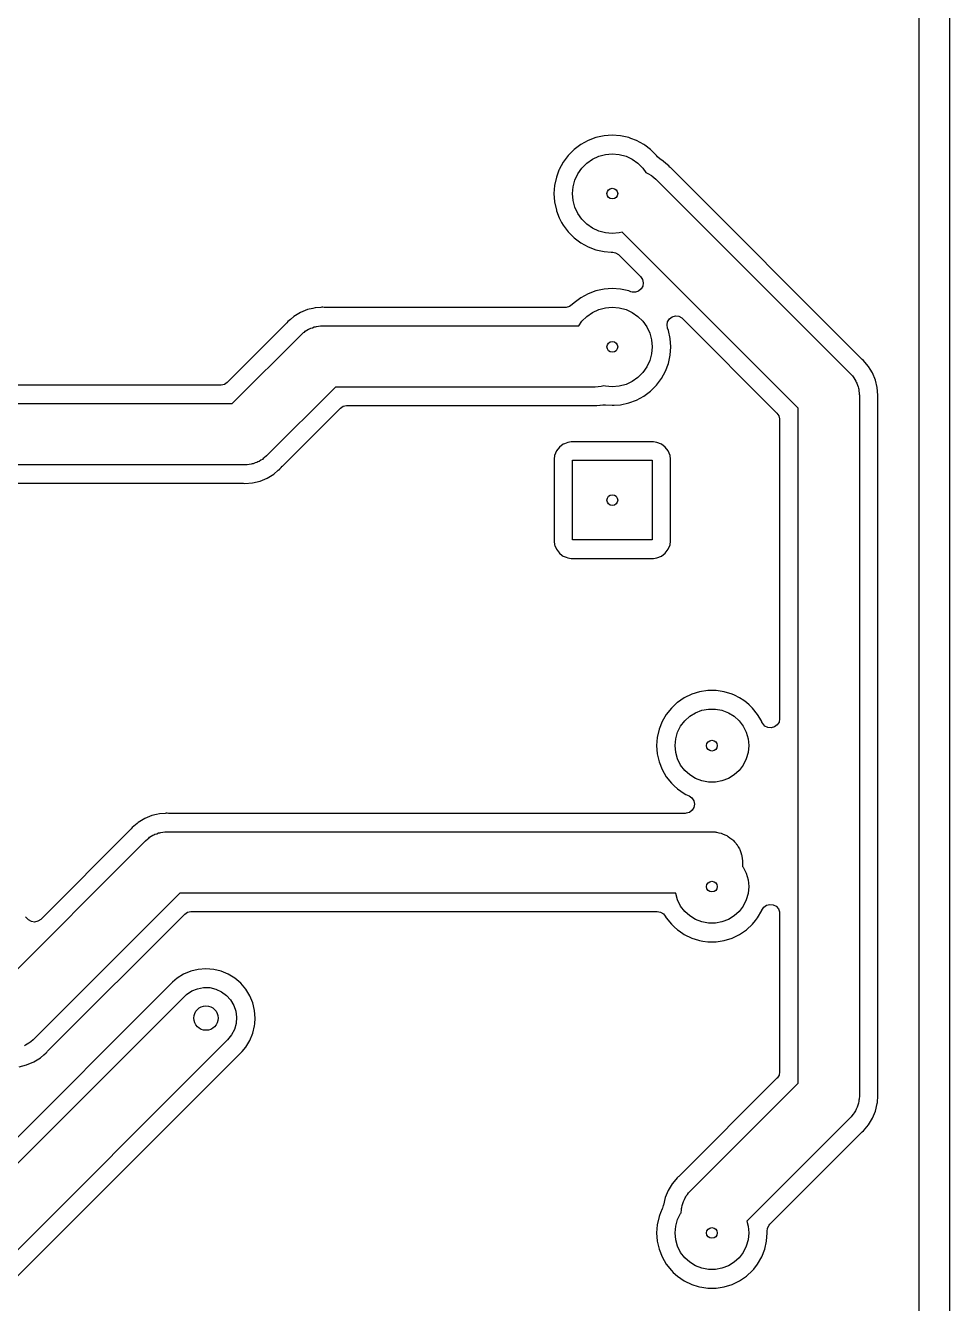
# Model space of a CAD drawing. Extents: x 0.79 to 9.84, y -6.5 to -0.79.
# Drawn here: x 8.656 to 9.843, y -4.654 to -3.012 of the extents above; entities that cross this region are included whole.
import ezdxf

# ---------------------------------------------------------------- set-up
doc = ezdxf.new("R2010")
doc.units = 0
doc.header["$MEASUREMENT"] = 0
doc.layers.add('BLACK', color=7, linetype='CONTINUOUS')

msp = doc.modelspace()

# ---------------------------------------------------------------- linework, layer by layer
at = {"layer": 'BLACK', "linetype": 'CONTINUOUS'}
for p, q in [((9.8425, -0.7874), (9.8425, -6.4961)), ((9.8031, -0.8385), (9.8031, -6.4449)), ((9.3689, -3.1652), (9.3603, -3.1717)), ((9.3783, -3.1601), (9.3689, -3.1652)), ((9.3689, -3.1652), (9.3689, -3.1652)), ((9.3883, -3.1564), (9.3783, -3.1601)), ((9.3988, -3.1541), (9.3883, -3.1564)), ((9.4094, -3.1533), (9.3988, -3.1541)), ((9.3988, -3.1541), (9.3988, -3.1541)), ((9.4201, -3.1541), (9.4094, -3.1533)), ((9.4094, -3.1533), (9.4094, -3.1533)), ((9.4306, -3.1564), (9.4201, -3.1541)), ((9.4201, -3.1541), (9.4201, -3.1541)), ((9.4332, -3.1573), (9.4306, -3.1564)), ((9.4406, -3.1601), (9.4332, -3.1573)), ((9.4451, -3.1625), (9.4406, -3.1601)), ((9.4406, -3.1601), (9.4406, -3.1601)), ((9.4406, -3.1601), (9.4406, -3.1601)), ((9.45, -3.1652), (9.4451, -3.1625)), ((9.4511, -3.1661), (9.45, -3.1652)), ((9.4586, -3.1717), (9.4511, -3.1661)), ((9.3528, -3.1792), (9.3463, -3.1878)), ((9.3603, -3.1717), (9.3528, -3.1792)), ((9.3766, -3.1891), (9.3839, -3.184)), ((9.3839, -3.184), (9.3919, -3.1803)), ((9.3919, -3.1803), (9.4006, -3.1779)), ((9.4006, -3.1779), (9.4094, -3.1772)), ((9.4094, -3.1772), (9.4183, -3.1779)), ((9.4183, -3.1779), (9.427, -3.1803)), ((9.427, -3.1803), (9.435, -3.184)), ((9.435, -3.184), (9.4423, -3.1891)), ((9.4661, -3.1792), (9.4586, -3.1717)), ((9.4674, -3.1809), (9.4661, -3.1792)), ((9.4675, -3.181), (9.4674, -3.1809)), ((9.4707, -3.1839), (9.4675, -3.181)), ((9.4745, -3.1862), (9.4707, -3.1839)), ((9.3408, -3.1982), (9.3375, -3.2072)), ((9.3412, -3.1972), (9.3408, -3.1982)), ((9.3463, -3.1878), (9.3412, -3.1972)), ((9.3412, -3.1972), (9.3412, -3.1972)), ((9.3412, -3.1972), (9.3412, -3.1972)), ((9.3463, -3.1878), (9.3463, -3.1878)), ((9.3651, -3.2028), (9.3702, -3.1954)), ((9.3702, -3.1954), (9.3766, -3.1891)), ((9.4423, -3.1891), (9.4487, -3.1954)), ((9.4487, -3.1954), (9.4526, -3.2011)), ((9.4746, -3.1863), (9.4745, -3.1862)), ((9.4745, -3.1862), (9.4745, -3.1862)), ((9.4745, -3.1862), (9.4745, -3.1862)), ((9.4747, -3.1864), (9.4746, -3.1863)), ((9.4783, -3.1895), (9.4747, -3.1864)), ((9.4821, -3.1927), (9.4783, -3.1895)), ((9.4834, -3.1942), (9.4821, -3.1927)), ((9.484, -3.1949), (9.4834, -3.1942)), ((9.7299, -3.4408), (9.484, -3.1949)), ((9.3375, -3.2072), (9.3352, -3.2177)), ((9.359, -3.2195), (9.3614, -3.2108)), ((9.3614, -3.2108), (9.3651, -3.2028)), ((9.4526, -3.2011), (9.4533, -3.2014)), ((9.4533, -3.2014), (9.4561, -3.203)), ((9.4561, -3.203), (9.4591, -3.2045)), ((9.4591, -3.2045), (9.4596, -3.205)), ((9.4596, -3.205), (9.4602, -3.2053)), ((9.4602, -3.2053), (9.4627, -3.2075)), ((9.4627, -3.2075), (9.4652, -3.2096)), ((9.4652, -3.2096), (9.7152, -3.4596)), ((9.3352, -3.2177), (9.3344, -3.2283)), ((9.3344, -3.2283), (9.3344, -3.2283)), ((9.3344, -3.2283), (9.3352, -3.239)), ((9.3352, -3.2177), (9.3352, -3.2177)), ((9.3583, -3.2283), (9.359, -3.2195)), ((9.359, -3.2372), (9.3583, -3.2283)), ((9.3352, -3.239), (9.3352, -3.239)), ((9.3352, -3.239), (9.3375, -3.2495)), ((9.3375, -3.2495), (9.3378, -3.2504)), ((9.3614, -3.2459), (9.359, -3.2372)), ((9.3651, -3.2539), (9.3614, -3.2459)), ((9.3378, -3.2504), (9.3412, -3.2595)), ((9.3412, -3.2595), (9.3412, -3.2595)), ((9.3412, -3.2595), (9.3412, -3.2595)), ((9.3412, -3.2595), (9.3443, -3.2652)), ((9.3443, -3.2652), (9.3463, -3.2689)), ((9.3702, -3.2612), (9.3651, -3.2539)), ((9.3766, -3.2676), (9.3702, -3.2612)), ((9.3463, -3.2689), (9.3489, -3.2723)), ((9.3489, -3.2723), (9.3527, -3.2773)), ((9.3527, -3.2773), (9.3528, -3.2775)), ((9.3528, -3.2775), (9.3603, -3.285)), ((9.3839, -3.2727), (9.3766, -3.2676)), ((9.3919, -3.2764), (9.3839, -3.2727)), ((9.4006, -3.2788), (9.3919, -3.2764)), ((9.4094, -3.2795), (9.4006, -3.2788)), ((9.4183, -3.2788), (9.4094, -3.2795)), ((9.4221, -3.2777), (9.4183, -3.2788)), ((9.648, -3.5037), (9.4221, -3.2777)), ((9.3603, -3.285), (9.3689, -3.2915)), ((9.3689, -3.2915), (9.3783, -3.2966)), ((9.3783, -3.2966), (9.3883, -3.3003)), ((9.3883, -3.3003), (9.3988, -3.3026)), ((9.3988, -3.3026), (9.408, -3.3033)), ((9.408, -3.3033), (9.4099, -3.3034)), ((9.4099, -3.3034), (9.4099, -3.3035)), ((9.4099, -3.3035), (9.4136, -3.3042)), ((9.4136, -3.3042), (9.4173, -3.3064)), ((9.4173, -3.3064), (9.4177, -3.3068)), ((9.4177, -3.3068), (9.4458, -3.3349)), ((9.4458, -3.3349), (9.4482, -3.3385)), ((9.4486, -3.347), (9.4465, -3.3507)), ((9.4482, -3.3385), (9.4492, -3.3427)), ((9.4492, -3.3427), (9.4486, -3.347)), ((9.3689, -3.3621), (9.3603, -3.3685)), ((9.3783, -3.357), (9.3689, -3.3621)), ((9.3689, -3.3621), (9.3689, -3.3621)), ((9.3883, -3.3532), (9.3783, -3.357)), ((9.3988, -3.3509), (9.3883, -3.3532)), ((9.4094, -3.3502), (9.3988, -3.3509)), ((9.3988, -3.3509), (9.3988, -3.3509)), ((9.4201, -3.3509), (9.4094, -3.3502)), ((9.4094, -3.3502), (9.4094, -3.3502)), ((9.4306, -3.3532), (9.4201, -3.3509)), ((9.4201, -3.3509), (9.4201, -3.3509)), ((9.4334, -3.3543), (9.4306, -3.3532)), ((9.4348, -3.3547), (9.4334, -3.3543)), ((9.4391, -3.3549), (9.4348, -3.3547)), ((9.4432, -3.3535), (9.4391, -3.3549)), ((9.4465, -3.3507), (9.4432, -3.3535)), ((9.0087, -3.3811), (9.0002, -3.3863)), ((9.0179, -3.3773), (9.0087, -3.3811)), ((9.0087, -3.3811), (9.0087, -3.3811)), ((9.0246, -3.3757), (9.0179, -3.3773)), ((9.0275, -3.375), (9.0246, -3.3757)), ((9.0349, -3.3744), (9.0275, -3.375)), ((9.0275, -3.375), (9.0275, -3.375)), ((9.0275, -3.375), (9.0275, -3.375)), ((9.0275, -3.375), (9.0275, -3.375)), ((9.0362, -3.3743), (9.0349, -3.3744)), ((9.0349, -3.3744), (9.0349, -3.3744)), ((9.0374, -3.3742), (9.0362, -3.3743)), ((9.0394, -3.3744), (9.0374, -3.3742)), ((9.0374, -3.3742), (9.0374, -3.3742)), ((9.0403, -3.3744), (9.0394, -3.3744)), ((9.3496, -3.3744), (9.0403, -3.3744)), ((9.3501, -3.3744), (9.3496, -3.3744)), ((9.3543, -3.3734), (9.3501, -3.3744)), ((9.3579, -3.3709), (9.3543, -3.3734)), ((9.3603, -3.3685), (9.3579, -3.3709)), ((9.3766, -3.386), (9.3839, -3.3809)), ((9.3839, -3.3809), (9.3919, -3.3771)), ((9.3919, -3.3771), (9.4006, -3.3748)), ((9.4006, -3.3748), (9.4094, -3.374)), ((9.4094, -3.374), (9.4183, -3.3748)), ((9.4183, -3.3748), (9.427, -3.3771)), ((9.427, -3.3771), (9.435, -3.3809)), ((9.435, -3.3809), (9.4423, -3.386)), ((8.9908, -3.3949), (8.9147, -3.4709)), ((8.9914, -3.3942), (8.9908, -3.3949)), ((8.9927, -3.3927), (8.9914, -3.3942)), ((8.996, -3.3899), (8.9927, -3.3927)), ((8.9927, -3.3927), (8.9927, -3.3927)), ((8.9927, -3.3927), (8.9927, -3.3927)), ((9.0002, -3.3863), (8.996, -3.3899)), ((9.0002, -3.3863), (9.0002, -3.3863)), ((9.3662, -3.398), (9.3702, -3.3923)), ((9.3702, -3.3923), (9.3766, -3.386)), ((9.4423, -3.386), (9.4487, -3.3923)), ((9.4487, -3.3923), (9.4538, -3.3996)), ((9.4797, -3.397), (9.4805, -3.3928)), ((9.4804, -3.4013), (9.4797, -3.397)), ((9.4805, -3.3928), (9.4828, -3.3891)), ((9.4828, -3.3891), (9.4863, -3.3866)), ((9.4863, -3.3866), (9.4905, -3.3854)), ((9.4905, -3.3854), (9.4948, -3.3859)), ((9.4948, -3.3859), (9.4986, -3.3879)), ((9.4986, -3.3879), (9.4997, -3.3889)), ((9.4997, -3.3889), (9.6209, -3.5101)), ((8.9211, -3.498), (9.0096, -3.4096)), ((9.0096, -3.4096), (9.0125, -3.4069)), ((9.0125, -3.4069), (9.0138, -3.4061)), ((9.0138, -3.4061), (9.0149, -3.4051)), ((9.0149, -3.4051), (9.0171, -3.4039)), ((9.0171, -3.4039), (9.0192, -3.4025)), ((9.0192, -3.4025), (9.0206, -3.4019)), ((9.0206, -3.4019), (9.0219, -3.4012)), ((9.0219, -3.4012), (9.0243, -3.4005)), ((9.0243, -3.4005), (9.0266, -3.3996)), ((9.0266, -3.3996), (9.028, -3.3993)), ((9.028, -3.3993), (9.0295, -3.3988)), ((9.0295, -3.3988), (9.032, -3.3986)), ((9.032, -3.3986), (9.0344, -3.3981)), ((9.0344, -3.3981), (9.0359, -3.3982)), ((9.0359, -3.3982), (9.0374, -3.398)), ((9.0374, -3.398), (9.3662, -3.398)), ((9.4538, -3.3996), (9.4575, -3.4077)), ((9.4575, -3.4077), (9.4599, -3.4163)), ((9.4814, -3.4041), (9.4804, -3.4013)), ((9.4837, -3.4145), (9.4814, -3.4041)), ((9.4599, -3.4163), (9.4606, -3.4252)), ((9.4606, -3.4252), (9.4599, -3.4341)), ((9.4845, -3.4252), (9.4837, -3.4145)), ((9.4837, -3.4359), (9.4845, -3.4252)), ((9.4575, -3.4427), (9.4538, -3.4508)), ((9.4599, -3.4341), (9.4575, -3.4427)), ((9.4777, -3.4564), (9.4814, -3.4463)), ((9.4814, -3.4463), (9.4837, -3.4359)), ((9.7306, -3.4414), (9.7299, -3.4408)), ((9.7321, -3.4427), (9.7306, -3.4414)), ((9.7337, -3.4446), (9.7321, -3.4427)), ((9.7321, -3.4427), (9.7321, -3.4427)), ((9.7321, -3.4427), (9.7321, -3.4427)), ((9.7385, -3.4502), (9.7337, -3.4446)), ((9.4487, -3.4581), (9.4423, -3.4644)), ((9.4538, -3.4508), (9.4487, -3.4581)), ((9.4726, -3.4658), (9.4777, -3.4564)), ((9.7152, -3.4596), (9.7179, -3.4625)), ((9.7179, -3.4625), (9.7187, -3.4638)), ((9.7406, -3.4536), (9.7385, -3.4502)), ((9.7435, -3.4584), (9.7406, -3.4536)), ((9.7437, -3.4587), (9.7435, -3.4584)), ((9.7475, -3.4679), (9.7437, -3.4587)), ((8.9064, -3.4744), (7.8717, -3.4744)), ((8.907, -3.4744), (8.9064, -3.4744)), ((8.9112, -3.4734), (8.907, -3.4744)), ((8.9147, -3.4709), (8.9112, -3.4734)), ((9.0537, -3.4768), (8.9652, -3.5652)), ((9.3874, -3.4768), (9.0537, -3.4768)), ((9.3913, -3.4764), (9.3874, -3.4768)), ((9.3874, -3.4768), (9.3874, -3.4768)), ((9.3953, -3.476), (9.3913, -3.4764)), ((9.3984, -3.475), (9.3953, -3.476)), ((9.3953, -3.476), (9.3953, -3.476)), ((9.3953, -3.476), (9.3953, -3.476)), ((9.4006, -3.4756), (9.3984, -3.475)), ((9.4094, -3.4764), (9.4006, -3.4756)), ((9.4183, -3.4756), (9.4094, -3.4764)), ((9.427, -3.4733), (9.4183, -3.4756)), ((9.435, -3.4695), (9.427, -3.4733)), ((9.4423, -3.4644), (9.435, -3.4695)), ((9.4586, -3.4819), (9.4661, -3.4743)), ((9.4661, -3.4743), (9.4726, -3.4658)), ((9.7187, -3.4638), (9.7197, -3.4649)), ((9.7197, -3.4649), (9.7209, -3.4671)), ((9.7209, -3.4671), (9.7223, -3.4692)), ((9.7223, -3.4692), (9.7229, -3.4706)), ((9.7229, -3.4706), (9.7236, -3.4719)), ((9.7236, -3.4719), (9.7243, -3.4743)), ((9.7243, -3.4743), (9.7253, -3.4766)), ((9.7253, -3.4766), (9.7255, -3.478)), ((9.7255, -3.478), (9.726, -3.4795)), ((9.726, -3.4795), (9.7262, -3.482)), ((9.7498, -3.4775), (9.7475, -3.4679)), ((9.7506, -3.4874), (9.7498, -3.4775)), ((9.7498, -3.4775), (9.7498, -3.4775)), ((9.7498, -3.4775), (9.7498, -3.4775)), ((9.4306, -3.4972), (9.4406, -3.4934)), ((9.4406, -3.4934), (9.45, -3.4883)), ((9.45, -3.4883), (9.4586, -3.4819)), ((9.7262, -3.482), (9.7267, -3.4844)), ((9.7267, -3.4844), (9.7266, -3.4859)), ((9.7266, -3.4859), (9.7268, -3.4874)), ((9.7268, -3.4874), (9.7268, -4.3874)), ((9.7504, -3.4894), (9.7506, -3.4874)), ((9.7504, -3.4903), (9.7504, -3.4894)), ((9.7504, -4.3845), (9.7504, -3.4903)), ((9.7506, -3.4874), (9.7506, -3.4874)), ((7.7874, -3.498), (8.9211, -3.498)), ((8.9855, -3.5784), (9.0601, -3.5039)), ((9.0601, -3.5039), (9.0636, -3.5014)), ((9.0636, -3.5014), (9.0678, -3.5004)), ((9.0678, -3.5004), (9.0684, -3.5004)), ((9.0684, -3.5004), (9.3857, -3.5004)), ((9.3857, -3.5004), (9.3863, -3.5004)), ((9.3863, -3.5004), (9.3896, -3.5006)), ((9.3896, -3.5006), (9.3932, -3.5002)), ((9.3932, -3.5002), (9.3936, -3.5001)), ((9.3936, -3.5001), (9.3973, -3.4998)), ((9.3973, -3.4998), (9.3973, -3.4998)), ((9.3973, -3.4998), (9.3977, -3.4998)), ((9.3977, -3.4998), (9.3978, -3.4998)), ((9.3978, -3.4998), (9.4007, -3.4996)), ((9.4007, -3.4996), (9.4094, -3.5002)), ((9.4094, -3.5002), (9.4118, -3.5)), ((9.4094, -3.5002), (9.4094, -3.5002)), ((9.4118, -3.5), (9.4201, -3.4994)), ((9.4201, -3.4994), (9.4306, -3.4972)), ((9.6209, -3.5101), (9.6234, -3.5136)), ((9.648, -4.3711), (9.648, -3.5037)), ((9.6234, -3.5136), (9.6244, -3.5178)), ((9.6244, -3.5178), (9.6244, -3.5184)), ((9.6244, -3.5184), (9.6244, -3.9028)), ((9.3376, -3.5589), (9.3352, -3.5647)), ((9.3414, -3.554), (9.3376, -3.5589)), ((9.3376, -3.5589), (9.3376, -3.5589)), ((9.3463, -3.5502), (9.3414, -3.554)), ((9.3414, -3.554), (9.3414, -3.554)), ((9.348, -3.5495), (9.3463, -3.5502)), ((9.3463, -3.5502), (9.3463, -3.5502)), ((9.3463, -3.5502), (9.3463, -3.5502)), ((9.3521, -3.5478), (9.348, -3.5495)), ((9.3567, -3.5472), (9.3521, -3.5478)), ((9.4622, -3.5472), (9.3567, -3.5472)), ((9.4668, -3.5478), (9.4622, -3.5472)), ((9.4726, -3.5502), (9.4668, -3.5478)), ((9.4668, -3.5478), (9.4668, -3.5478)), ((9.4775, -3.554), (9.4726, -3.5502)), ((9.4726, -3.5502), (9.4726, -3.5502)), ((9.4811, -3.5587), (9.4775, -3.554)), ((9.4775, -3.554), (9.4775, -3.554)), ((9.4813, -3.5589), (9.4811, -3.5587)), ((9.4837, -3.5647), (9.4813, -3.5589)), ((8.9374, -3.5768), (7.8037, -3.5768)), ((8.9389, -3.5766), (8.9374, -3.5768)), ((8.9404, -3.5767), (8.9389, -3.5766)), ((8.9428, -3.5762), (8.9404, -3.5767)), ((8.9453, -3.576), (8.9428, -3.5762)), ((8.9468, -3.5755), (8.9453, -3.576)), ((8.9482, -3.5753), (8.9468, -3.5755)), ((8.9505, -3.5743), (8.9482, -3.5753)), ((8.9529, -3.5736), (8.9505, -3.5743)), ((8.9542, -3.5729), (8.9529, -3.5736)), ((8.9556, -3.5723), (8.9542, -3.5729)), ((8.9577, -3.5709), (8.9556, -3.5723)), ((8.9599, -3.5697), (8.9577, -3.5709)), ((8.961, -3.5687), (8.9599, -3.5697)), ((8.9623, -3.5679), (8.961, -3.5687)), ((8.9652, -3.5652), (8.9623, -3.5679)), ((8.9853, -3.5786), (8.9855, -3.5784)), ((9.3352, -3.5647), (9.3346, -3.5693)), ((9.3346, -3.5693), (9.3346, -3.6748)), ((9.3352, -3.5647), (9.3352, -3.5647)), ((9.3583, -3.6732), (9.3583, -3.5709)), ((9.3583, -3.5709), (9.4606, -3.5709)), ((9.4606, -3.5709), (9.4606, -3.6732)), ((9.4843, -3.5693), (9.4837, -3.5647)), ((9.4843, -3.6748), (9.4843, -3.5693)), ((8.9569, -3.5975), (8.9661, -3.5937)), ((8.9661, -3.5937), (8.9746, -3.5885)), ((8.9746, -3.5885), (8.9802, -3.5837)), ((8.9802, -3.5837), (8.9821, -3.5821)), ((8.9802, -3.5837), (8.9802, -3.5837)), ((8.9821, -3.5821), (8.9824, -3.5818)), ((8.9821, -3.5821), (8.9821, -3.5821)), ((8.9824, -3.5818), (8.9842, -3.5803)), ((8.9824, -3.5818), (8.9824, -3.5818)), ((8.9842, -3.5803), (8.9853, -3.5786)), ((7.9217, -3.6004), (8.9345, -3.6004)), ((8.9345, -3.6004), (8.9354, -3.6004)), ((8.9354, -3.6004), (8.9374, -3.6006)), ((8.9374, -3.6006), (8.9473, -3.5998)), ((8.9374, -3.6006), (8.9374, -3.6006)), ((8.9374, -3.6006), (8.9374, -3.6006)), ((8.9473, -3.5998), (8.9569, -3.5975)), ((8.9473, -3.5998), (8.9473, -3.5998)), ((8.9473, -3.5998), (8.9473, -3.5998)), ((9.3346, -3.6748), (9.3352, -3.6794)), ((9.4606, -3.6732), (9.3583, -3.6732)), ((9.4837, -3.6794), (9.4843, -3.6748)), ((9.3352, -3.6794), (9.3356, -3.6803)), ((9.3356, -3.6803), (9.3376, -3.6852)), ((9.3376, -3.6852), (9.3376, -3.6852)), ((9.3376, -3.6852), (9.3376, -3.6852)), ((9.3376, -3.6852), (9.3414, -3.6901)), ((9.3414, -3.6901), (9.3414, -3.6901)), ((9.3414, -3.6901), (9.3452, -3.693)), ((9.3452, -3.693), (9.3463, -3.6939)), ((9.4726, -3.6939), (9.4775, -3.6901)), ((9.4775, -3.6901), (9.4813, -3.6852)), ((9.4813, -3.6852), (9.4837, -3.6794)), ((9.3463, -3.6939), (9.3463, -3.6939)), ((9.3463, -3.6939), (9.3463, -3.6939)), ((9.3463, -3.6939), (9.3503, -3.6955)), ((9.3503, -3.6955), (9.3521, -3.6963)), ((9.3521, -3.6963), (9.3567, -3.6969)), ((9.3567, -3.6969), (9.4622, -3.6969)), ((9.4622, -3.6969), (9.4668, -3.6963)), ((9.4668, -3.6963), (9.4726, -3.6939)), ((9.5114, -3.8712), (9.5019, -3.8758)), ((9.5216, -3.8681), (9.5114, -3.8712)), ((9.5114, -3.8712), (9.5114, -3.8712)), ((9.5321, -3.8665), (9.5216, -3.8681)), ((9.5216, -3.8681), (9.5216, -3.8681)), ((9.5427, -3.8665), (9.5321, -3.8665)), ((9.5321, -3.8665), (9.5321, -3.8665)), ((9.5532, -3.8681), (9.5427, -3.8665)), ((9.5427, -3.8665), (9.5427, -3.8665)), ((9.5634, -3.8712), (9.5532, -3.8681)), ((9.5532, -3.8681), (9.5532, -3.8681)), ((9.5662, -3.8726), (9.5634, -3.8712)), ((9.5634, -3.8712), (9.5634, -3.8712)), ((9.5634, -3.8712), (9.5634, -3.8712)), ((9.5634, -3.8712), (9.5634, -3.8712)), ((9.5729, -3.8758), (9.5662, -3.8726)), ((9.4853, -3.8891), (9.4787, -3.8974)), ((9.4928, -3.8821), (9.4853, -3.8891)), ((9.4931, -3.8818), (9.4928, -3.8821)), ((9.5019, -3.8758), (9.4931, -3.8818)), ((9.4931, -3.8818), (9.4931, -3.8818)), ((9.5019, -3.8758), (9.5019, -3.8758)), ((9.5245, -3.892), (9.533, -3.8904)), ((9.533, -3.8904), (9.5418, -3.8904)), ((9.5418, -3.8904), (9.5503, -3.892)), ((9.5784, -3.8796), (9.5729, -3.8758)), ((9.5817, -3.8818), (9.5784, -3.8796)), ((9.5851, -3.885), (9.5817, -3.8818)), ((9.5895, -3.8891), (9.5851, -3.885)), ((9.5961, -3.8974), (9.5895, -3.8891)), ((9.4734, -3.9066), (9.4695, -3.9164)), ((9.4787, -3.8974), (9.4734, -3.9066)), ((9.4734, -3.9066), (9.4734, -3.9066)), ((9.4972, -3.9125), (9.5025, -3.9056)), ((9.5025, -3.9056), (9.5089, -3.8997)), ((9.5089, -3.8997), (9.5163, -3.8951)), ((9.5163, -3.8951), (9.5245, -3.892)), ((9.5503, -3.892), (9.5585, -3.8951)), ((9.5585, -3.8951), (9.5659, -3.8997)), ((9.5659, -3.8997), (9.5723, -3.9056)), ((9.5723, -3.9056), (9.5776, -3.9125)), ((9.5989, -3.9022), (9.5961, -3.8974)), ((9.5961, -3.8974), (9.5961, -3.8974)), ((9.5961, -3.8974), (9.5961, -3.8974)), ((9.6014, -3.9066), (9.5989, -3.9022)), ((9.6017, -3.9071), (9.6014, -3.9066)), ((9.6014, -3.9066), (9.6014, -3.9066)), ((9.6014, -3.9066), (9.6014, -3.9066)), ((9.6244, -3.9028), (9.6236, -3.9071)), ((9.4695, -3.9164), (9.4671, -3.9268)), ((9.491, -3.9287), (9.4933, -3.9203)), ((9.4933, -3.9203), (9.4972, -3.9125)), ((9.5776, -3.9125), (9.5815, -3.9203)), ((9.5815, -3.9203), (9.5838, -3.9287)), ((9.6026, -3.909), (9.6017, -3.9071)), ((9.6055, -3.9122), (9.6026, -3.909)), ((9.6094, -3.9141), (9.6055, -3.9122)), ((9.6137, -3.9145), (9.6094, -3.9141)), ((9.6179, -3.9133), (9.6137, -3.9145)), ((9.6213, -3.9107), (9.6179, -3.9133)), ((9.6236, -3.9071), (9.6213, -3.9107)), ((9.4671, -3.9268), (9.4663, -3.9374)), ((9.4663, -3.9374), (9.4671, -3.948)), ((9.4902, -3.9374), (9.491, -3.9287)), ((9.491, -3.9461), (9.4902, -3.9374)), ((9.5838, -3.9287), (9.5846, -3.9374)), ((9.5846, -3.9374), (9.5838, -3.9461)), ((9.4671, -3.948), (9.4695, -3.9584)), ((9.4933, -3.9545), (9.491, -3.9461)), ((9.4972, -3.9623), (9.4933, -3.9545)), ((9.5815, -3.9545), (9.5776, -3.9623)), ((9.5838, -3.9461), (9.5815, -3.9545)), ((9.4695, -3.9584), (9.4734, -3.9682)), ((9.4734, -3.9682), (9.4734, -3.9682)), ((9.4734, -3.9682), (9.4787, -3.9774)), ((9.5025, -3.9692), (9.4972, -3.9623)), ((9.5089, -3.9751), (9.5025, -3.9692)), ((9.5723, -3.9692), (9.5659, -3.9751)), ((9.5776, -3.9623), (9.5723, -3.9692)), ((9.4787, -3.9774), (9.4853, -3.9858)), ((9.4853, -3.9858), (9.4887, -3.989)), ((9.5163, -3.9797), (9.5089, -3.9751)), ((9.5245, -3.9828), (9.5163, -3.9797)), ((9.533, -3.9844), (9.5245, -3.9828)), ((9.5418, -3.9844), (9.533, -3.9844)), ((9.5503, -3.9828), (9.5418, -3.9844)), ((9.5585, -3.9797), (9.5503, -3.9828)), ((9.5659, -3.9751), (9.5585, -3.9797)), ((9.4887, -3.989), (9.4931, -3.993)), ((9.4931, -3.993), (9.4931, -3.993)), ((9.4931, -3.993), (9.5019, -3.999)), ((9.5019, -3.999), (9.5019, -3.999)), ((9.5019, -3.999), (9.5019, -3.999)), ((9.5019, -3.999), (9.5039, -4)), ((9.5039, -4), (9.5082, -4.002)), ((9.5082, -4.002), (9.5117, -4.0046)), ((9.5117, -4.0046), (9.514, -4.0082)), ((9.5119, -4.0204), (9.5085, -4.0231)), ((9.5141, -4.0167), (9.5119, -4.0204)), ((9.514, -4.0082), (9.5149, -4.0125)), ((9.5149, -4.0125), (9.5141, -4.0167)), ((8.7989, -4.0374), (8.7927, -4.0427)), ((8.8002, -4.0363), (8.7989, -4.0374)), ((8.8087, -4.0311), (8.8002, -4.0363)), ((8.8002, -4.0363), (8.8002, -4.0363)), ((8.8179, -4.0273), (8.8087, -4.0311)), ((8.8087, -4.0311), (8.8087, -4.0311)), ((8.8239, -4.0258), (8.8179, -4.0273)), ((8.8275, -4.025), (8.8239, -4.0258)), ((8.8349, -4.0244), (8.8275, -4.025)), ((8.8275, -4.025), (8.8275, -4.025)), ((8.8275, -4.025), (8.8275, -4.025)), ((8.8275, -4.025), (8.8275, -4.025)), ((8.8362, -4.0243), (8.8349, -4.0244)), ((8.8349, -4.0244), (8.8349, -4.0244)), ((8.8374, -4.0242), (8.8362, -4.0243)), ((8.8394, -4.0244), (8.8374, -4.0242)), ((8.8374, -4.0242), (8.8374, -4.0242)), ((8.8403, -4.0244), (8.8394, -4.0244)), ((9.5031, -4.0244), (8.8403, -4.0244)), ((9.5043, -4.0243), (9.5031, -4.0244)), ((9.5085, -4.0231), (9.5043, -4.0243)), ((8.7908, -4.0449), (8.6751, -4.1606)), ((8.7914, -4.0442), (8.7908, -4.0449)), ((8.7927, -4.0427), (8.7914, -4.0442)), ((8.7927, -4.0427), (8.7927, -4.0427)), ((8.7927, -4.0427), (8.7927, -4.0427)), ((8.8149, -4.0551), (8.8171, -4.0539)), ((8.8171, -4.0539), (8.8192, -4.0525)), ((8.8192, -4.0525), (8.8206, -4.0519)), ((8.8206, -4.0519), (8.8219, -4.0512)), ((8.8219, -4.0512), (8.8243, -4.0505)), ((8.8243, -4.0505), (8.8266, -4.0496)), ((8.8266, -4.0496), (8.828, -4.0493)), ((8.828, -4.0493), (8.8295, -4.0488)), ((8.8295, -4.0488), (8.832, -4.0486)), ((8.832, -4.0486), (8.8344, -4.0481)), ((8.8344, -4.0481), (8.8359, -4.0482)), ((8.8359, -4.0482), (8.8374, -4.048)), ((8.8374, -4.048), (9.5374, -4.048)), ((9.5374, -4.048), (9.5414, -4.0482)), ((9.5414, -4.0482), (9.5424, -4.0484)), ((9.5424, -4.0484), (9.5434, -4.0485)), ((9.5434, -4.0485), (9.5463, -4.0492)), ((9.5463, -4.0492), (9.5492, -4.0498)), ((9.5492, -4.0498), (9.5501, -4.0502)), ((9.5501, -4.0502), (9.5511, -4.0505)), ((9.5511, -4.0505), (9.5538, -4.0518)), ((9.5538, -4.0518), (9.5565, -4.053)), ((9.5565, -4.053), (9.5573, -4.0535)), ((9.5573, -4.0535), (9.5582, -4.054)), ((9.5582, -4.054), (9.5606, -4.0558)), ((8.6211, -4.248), (8.8096, -4.0596)), ((8.8096, -4.0596), (8.8125, -4.0569)), ((8.8125, -4.0569), (8.8138, -4.0561)), ((8.8138, -4.0561), (8.8149, -4.0551)), ((9.5606, -4.0558), (9.563, -4.0575)), ((9.563, -4.0575), (9.5637, -4.0583)), ((9.5637, -4.0583), (9.5645, -4.0589)), ((9.5645, -4.0589), (9.5665, -4.0611)), ((9.5665, -4.0611), (9.5685, -4.0633)), ((9.5685, -4.0633), (9.5691, -4.0642)), ((9.5691, -4.0642), (9.5697, -4.0649)), ((9.5697, -4.0649), (9.5712, -4.0675)), ((9.5712, -4.0675), (9.5727, -4.0701)), ((9.5727, -4.0701), (9.5731, -4.071)), ((9.5731, -4.071), (9.5736, -4.0719)), ((9.5736, -4.0719), (9.5745, -4.0747)), ((9.5745, -4.0747), (9.5755, -4.0775)), ((9.5755, -4.0775), (9.5757, -4.0785)), ((9.5757, -4.0785), (9.576, -4.0795)), ((9.576, -4.0795), (9.5763, -4.0825)), ((9.5763, -4.0825), (9.5767, -4.0854)), ((9.5767, -4.0854), (9.5767, -4.0864)), ((9.5767, -4.0864), (9.5768, -4.0874)), ((9.5768, -4.0874), (9.5768, -4.0926)), ((9.5768, -4.0926), (9.5776, -4.0936)), ((9.5776, -4.0936), (9.5815, -4.1014)), ((9.5815, -4.1014), (9.5838, -4.1098)), ((9.5838, -4.1098), (9.5846, -4.1185)), ((9.5846, -4.1185), (9.5838, -4.1272)), ((8.8537, -4.1268), (8.6652, -4.3152)), ((9.4909, -4.1268), (8.8537, -4.1268)), ((9.491, -4.1272), (9.4909, -4.1268)), ((9.4933, -4.1356), (9.491, -4.1272)), ((9.4972, -4.1434), (9.4933, -4.1356)), ((9.5815, -4.1356), (9.5776, -4.1434)), ((9.5838, -4.1272), (9.5815, -4.1356)), ((8.8601, -4.1539), (8.8636, -4.1514)), ((8.8636, -4.1514), (8.8678, -4.1504)), ((8.8678, -4.1504), (8.8684, -4.1504)), ((8.8684, -4.1504), (9.4672, -4.1504)), ((9.4672, -4.1504), (9.4714, -4.1512)), ((9.4714, -4.1512), (9.4751, -4.1535)), ((9.5025, -4.1503), (9.4972, -4.1434)), ((9.5089, -4.1562), (9.5025, -4.1503)), ((9.5723, -4.1503), (9.5659, -4.1562)), ((9.5776, -4.1434), (9.5723, -4.1503)), ((9.5961, -4.1585), (9.6014, -4.1493)), ((9.6014, -4.1493), (9.6017, -4.1488)), ((9.6017, -4.1488), (9.604, -4.1451)), ((9.604, -4.1451), (9.6074, -4.1425)), ((9.6074, -4.1425), (9.6116, -4.1414)), ((9.6116, -4.1414), (9.6159, -4.1418)), ((9.6159, -4.1418), (9.6198, -4.1437)), ((9.6198, -4.1437), (9.6227, -4.1469)), ((9.6227, -4.1469), (9.6242, -4.151)), ((9.6242, -4.151), (9.6244, -4.1531)), ((8.6576, -4.1596), (8.6556, -4.1571)), ((8.6593, -4.1613), (8.6576, -4.1596)), ((8.6631, -4.1634), (8.6593, -4.1613)), ((8.6673, -4.164), (8.6631, -4.1634)), ((8.6715, -4.163), (8.6673, -4.164)), ((8.6751, -4.1606), (8.6715, -4.163)), ((8.684, -4.3299), (8.8601, -4.1539)), ((9.4751, -4.1535), (9.4774, -4.1563)), ((9.4774, -4.1563), (9.4786, -4.1584)), ((9.4786, -4.1584), (9.4787, -4.1585)), ((9.4787, -4.1585), (9.4787, -4.1585)), ((9.4787, -4.1585), (9.4853, -4.1669)), ((9.4853, -4.1669), (9.4887, -4.1701)), ((9.5163, -4.1608), (9.5089, -4.1562)), ((9.5245, -4.1639), (9.5163, -4.1608)), ((9.533, -4.1655), (9.5245, -4.1639)), ((9.5418, -4.1655), (9.533, -4.1655)), ((9.5503, -4.1639), (9.5418, -4.1655)), ((9.5585, -4.1608), (9.5503, -4.1639)), ((9.5659, -4.1562), (9.5585, -4.1608)), ((9.5817, -4.1741), (9.5895, -4.1669)), ((9.5895, -4.1669), (9.5933, -4.1621)), ((9.5933, -4.1621), (9.5961, -4.1585)), ((9.5961, -4.1585), (9.5961, -4.1585)), ((9.5961, -4.1585), (9.5961, -4.1585)), ((9.6244, -4.1531), (9.6244, -4.3564)), ((9.4887, -4.1701), (9.4931, -4.1741)), ((9.4931, -4.1741), (9.4951, -4.1754)), ((9.4951, -4.1754), (9.5019, -4.1801)), ((9.5019, -4.1801), (9.5019, -4.1801)), ((9.5019, -4.1801), (9.5019, -4.1801)), ((9.5019, -4.1801), (9.5114, -4.1847)), ((9.5114, -4.1847), (9.5114, -4.1847)), ((9.5114, -4.1847), (9.5114, -4.1847)), ((9.5114, -4.1847), (9.5203, -4.1874)), ((9.5532, -4.1878), (9.5634, -4.1847)), ((9.5634, -4.1847), (9.5729, -4.1801)), ((9.5729, -4.1801), (9.5817, -4.1741)), ((9.5203, -4.1874), (9.5216, -4.1878)), ((9.5216, -4.1878), (9.5216, -4.1878)), ((9.5216, -4.1878), (9.5216, -4.1878)), ((9.5216, -4.1878), (9.5258, -4.1884)), ((9.5258, -4.1884), (9.5321, -4.1894)), ((9.5321, -4.1894), (9.5321, -4.1894)), ((9.5321, -4.1894), (9.5321, -4.1894)), ((9.5321, -4.1894), (9.5427, -4.1894)), ((9.5427, -4.1894), (9.5532, -4.1878)), ((9.5427, -4.1894), (9.5427, -4.1894)), ((8.8587, -4.2311), (8.8502, -4.2363)), ((8.8679, -4.2273), (8.8587, -4.2311)), ((8.8587, -4.2311), (8.8587, -4.2311)), ((8.8775, -4.225), (8.8679, -4.2273)), ((8.8679, -4.2273), (8.8679, -4.2273)), ((8.8874, -4.2242), (8.8775, -4.225)), ((8.8775, -4.225), (8.8775, -4.225)), ((8.8775, -4.225), (8.8775, -4.225)), ((8.8775, -4.225), (8.8775, -4.225)), ((8.8973, -4.225), (8.8874, -4.2242)), ((8.8874, -4.2242), (8.8874, -4.2242)), ((8.9069, -4.2273), (8.8973, -4.225)), ((8.8973, -4.225), (8.8973, -4.225)), ((8.8973, -4.225), (8.8973, -4.225)), ((8.8973, -4.225), (8.8973, -4.225)), ((8.9161, -4.2311), (8.9069, -4.2273)), ((8.9069, -4.2273), (8.9069, -4.2273)), ((8.9069, -4.2273), (8.9069, -4.2273)), ((8.9246, -4.2363), (8.9161, -4.2311)), ((8.9161, -4.2311), (8.9161, -4.2311)), ((8.9161, -4.2311), (8.9161, -4.2311)), ((8.9161, -4.2311), (8.9161, -4.2311)), ((8.9161, -4.2311), (8.9161, -4.2311)), ((8.8446, -4.2411), (7.8147, -5.2709)), ((8.8502, -4.2363), (8.8446, -4.2411)), ((8.8446, -4.2411), (8.8446, -4.2411)), ((8.8502, -4.2363), (8.8502, -4.2363)), ((8.8692, -4.2525), (8.8766, -4.2496)), ((8.8766, -4.2496), (8.8844, -4.2481)), ((8.8844, -4.2481), (8.8924, -4.2483)), ((8.8924, -4.2483), (8.9001, -4.2501)), ((8.9001, -4.2501), (8.9074, -4.2535)), ((8.9321, -4.2427), (8.9246, -4.2363)), ((8.9246, -4.2363), (8.9246, -4.2363)), ((8.9385, -4.2502), (8.9321, -4.2427)), ((8.9321, -4.2427), (8.9321, -4.2427)), ((8.9437, -4.2587), (8.9385, -4.2502)), ((8.9385, -4.2502), (8.9385, -4.2502)), ((7.8211, -5.298), (8.8596, -4.2596)), ((8.8596, -4.2596), (8.8625, -4.2569)), ((8.8625, -4.2569), (8.8692, -4.2525)), ((8.9074, -4.2535), (8.9138, -4.2582)), ((8.9138, -4.2582), (8.9191, -4.2641)), ((8.9191, -4.2641), (8.9232, -4.271)), ((8.9451, -4.262), (8.9437, -4.2587)), ((8.9437, -4.2587), (8.9437, -4.2587)), ((8.9475, -4.2677), (8.9451, -4.262)), ((8.9475, -4.2679), (8.9475, -4.2677)), ((8.9498, -4.2775), (8.9475, -4.2679)), ((8.9232, -4.271), (8.9258, -4.2785)), ((8.9258, -4.2785), (8.9268, -4.2864)), ((8.9506, -4.2874), (8.9498, -4.2775)), ((8.9498, -4.2775), (8.9498, -4.2775)), ((8.9498, -4.2775), (8.9498, -4.2775)), ((8.9498, -4.2775), (8.9498, -4.2775)), ((8.9262, -4.2943), (8.924, -4.302)), ((8.9268, -4.2864), (8.9262, -4.2943)), ((8.9475, -4.3069), (8.9498, -4.2973)), ((8.9498, -4.2973), (8.95, -4.2949)), ((8.95, -4.2949), (8.9506, -4.2874)), ((8.9506, -4.2874), (8.9506, -4.2874)), ((8.9152, -4.3152), (7.8652, -5.3652)), ((8.6652, -4.3152), (8.6623, -4.3179)), ((8.9203, -4.3091), (8.9152, -4.3152)), ((8.924, -4.302), (8.9203, -4.3091)), ((8.9385, -4.3246), (8.9437, -4.3161)), ((8.9437, -4.3161), (8.9475, -4.3069)), ((7.884, -5.3799), (8.9337, -4.3302)), ((8.6556, -4.3223), (8.6542, -4.3229)), ((8.6577, -4.3209), (8.6556, -4.3223)), ((8.6599, -4.3197), (8.6577, -4.3209)), ((8.661, -4.3187), (8.6599, -4.3197)), ((8.6623, -4.3179), (8.661, -4.3187)), ((8.6791, -4.3347), (8.6821, -4.3321)), ((8.6821, -4.3321), (8.6834, -4.3306)), ((8.6834, -4.3306), (8.684, -4.3299)), ((8.9337, -4.3302), (8.9385, -4.3246)), ((8.6473, -4.3498), (8.6569, -4.3475)), ((8.6569, -4.3475), (8.6661, -4.3437)), ((8.6661, -4.3437), (8.6746, -4.3385)), ((8.6746, -4.3385), (8.6791, -4.3347)), ((9.6209, -4.3647), (9.4949, -4.4908)), ((9.6213, -4.3644), (9.6209, -4.3647)), ((9.6236, -4.3607), (9.6213, -4.3644)), ((9.6244, -4.3564), (9.6236, -4.3607)), ((9.5096, -4.5096), (9.648, -4.3711)), ((9.725, -4.3992), (9.7244, -4.4006)), ((9.7255, -4.3967), (9.725, -4.3992)), ((9.7262, -4.3943), (9.7255, -4.3967)), ((9.7263, -4.3929), (9.7262, -4.3943)), ((9.7266, -4.3914), (9.7263, -4.3929)), ((9.7268, -4.3874), (9.7266, -4.3914)), ((9.7475, -4.4069), (9.7498, -4.3973)), ((9.7498, -4.3973), (9.7499, -4.3958)), ((9.7499, -4.3958), (9.7506, -4.3874)), ((9.7504, -4.3854), (9.7504, -4.3845)), ((9.7506, -4.3874), (9.7504, -4.3854)), ((9.7506, -4.3874), (9.7506, -4.3874)), ((9.7152, -4.4152), (9.5821, -4.5484)), ((9.7162, -4.4141), (9.7152, -4.4152)), ((9.7173, -4.413), (9.7162, -4.4141)), ((9.7187, -4.411), (9.7173, -4.413)), ((9.7203, -4.4091), (9.7187, -4.411)), ((9.721, -4.4077), (9.7203, -4.4091)), ((9.7218, -4.4065), (9.721, -4.4077)), ((9.7228, -4.4042), (9.7218, -4.4065)), ((9.724, -4.402), (9.7228, -4.4042)), ((9.7244, -4.4006), (9.724, -4.402)), ((9.7437, -4.4161), (9.7475, -4.4069)), ((9.7306, -4.4334), (9.7321, -4.4321)), ((9.7321, -4.4321), (9.7385, -4.4246)), ((9.7385, -4.4246), (9.7437, -4.4161)), ((9.6117, -4.5522), (9.7299, -4.434)), ((9.7299, -4.434), (9.7306, -4.4334)), ((9.4889, -4.4972), (9.4863, -4.5002)), ((9.4927, -4.4927), (9.4889, -4.4972)), ((9.4942, -4.4914), (9.4927, -4.4927)), ((9.4927, -4.4927), (9.4927, -4.4927)), ((9.4949, -4.4908), (9.4942, -4.4914)), ((9.4811, -4.5087), (9.4773, -4.5179)), ((9.4863, -4.5002), (9.4811, -4.5087)), ((9.4811, -4.5087), (9.4811, -4.5087)), ((9.4863, -4.5002), (9.4863, -4.5002)), ((9.5045, -4.5157), (9.5061, -4.5138)), ((9.5061, -4.5138), (9.5075, -4.5118)), ((9.5075, -4.5118), (9.5086, -4.5107)), ((9.5086, -4.5107), (9.5096, -4.5096)), ((9.4748, -4.528), (9.4739, -4.5316)), ((9.4749, -4.528), (9.4748, -4.528)), ((9.475, -4.5275), (9.4749, -4.528)), ((9.4773, -4.5179), (9.475, -4.5275)), ((9.4985, -4.532), (9.4986, -4.5305)), ((9.4986, -4.5305), (9.4993, -4.5281)), ((9.4993, -4.5281), (9.4998, -4.5256)), ((9.4998, -4.5256), (9.5004, -4.5242)), ((9.5004, -4.5242), (9.5008, -4.5228)), ((9.5008, -4.5228), (9.502, -4.5206)), ((9.502, -4.5206), (9.503, -4.5183)), ((9.503, -4.5183), (9.5038, -4.5171)), ((9.5038, -4.5171), (9.5045, -4.5157)), ((9.4695, -4.5424), (9.4671, -4.5528)), ((9.4701, -4.541), (9.4695, -4.5424)), ((9.4714, -4.5376), (9.4701, -4.541)), ((9.4734, -4.5325), (9.4714, -4.5376)), ((9.4739, -4.5316), (9.4734, -4.5324)), ((9.4734, -4.5324), (9.4734, -4.5325)), ((9.491, -4.5547), (9.4933, -4.5463)), ((9.4933, -4.5463), (9.4972, -4.5385)), ((9.4972, -4.5385), (9.498, -4.5375)), ((9.498, -4.5374), (9.4982, -4.5334)), ((9.498, -4.5375), (9.498, -4.5374)), ((9.4982, -4.5334), (9.4985, -4.532)), ((9.4671, -4.5528), (9.4663, -4.5634)), ((9.4663, -4.5634), (9.4671, -4.574)), ((9.4902, -4.5634), (9.491, -4.5547)), ((9.491, -4.5721), (9.4902, -4.5634)), ((9.5821, -4.5484), (9.5838, -4.5547)), ((9.5838, -4.5547), (9.5846, -4.5634)), ((9.5846, -4.5634), (9.5838, -4.5721)), ((9.6077, -4.574), (9.6085, -4.5634)), ((9.6083, -4.5614), (9.6088, -4.5571)), ((9.6085, -4.5634), (9.6083, -4.5614)), ((9.6088, -4.5571), (9.6108, -4.5532)), ((9.6108, -4.5532), (9.6117, -4.5522)), ((9.4671, -4.574), (9.4695, -4.5843)), ((9.4933, -4.5805), (9.491, -4.5721)), ((9.5838, -4.5721), (9.5815, -4.5805)), ((9.6053, -4.5843), (9.6077, -4.574)), ((9.4695, -4.5843), (9.4734, -4.5942)), ((9.4734, -4.5942), (9.4734, -4.5942)), ((9.4734, -4.5942), (9.4787, -4.6034)), ((9.4972, -4.5883), (9.4933, -4.5805)), ((9.5025, -4.5952), (9.4972, -4.5883)), ((9.5089, -4.6011), (9.5025, -4.5952)), ((9.5723, -4.5952), (9.5659, -4.6011)), ((9.5776, -4.5883), (9.5723, -4.5952)), ((9.5815, -4.5805), (9.5776, -4.5883)), ((9.5961, -4.6034), (9.6014, -4.5942)), ((9.6014, -4.5942), (9.6053, -4.5843)), ((9.4787, -4.6034), (9.4853, -4.6117)), ((9.4853, -4.6117), (9.4877, -4.614)), ((9.5163, -4.6057), (9.5089, -4.6011)), ((9.5245, -4.6088), (9.5163, -4.6057)), ((9.533, -4.6104), (9.5245, -4.6088)), ((9.5418, -4.6104), (9.533, -4.6104)), ((9.5503, -4.6088), (9.5418, -4.6104)), ((9.5585, -4.6057), (9.5503, -4.6088)), ((9.5659, -4.6011), (9.5585, -4.6057)), ((9.5817, -4.619), (9.5895, -4.6117)), ((9.5895, -4.6117), (9.5911, -4.6098)), ((9.5911, -4.6098), (9.5961, -4.6034)), ((9.5961, -4.6034), (9.5961, -4.6034)), ((9.5961, -4.6034), (9.5961, -4.6034)), ((9.4877, -4.614), (9.4931, -4.619)), ((9.4931, -4.619), (9.4931, -4.619)), ((9.4931, -4.619), (9.5019, -4.6249)), ((9.5019, -4.6249), (9.5019, -4.6249)), ((9.5019, -4.6249), (9.5019, -4.6249)), ((9.5019, -4.6249), (9.5114, -4.6296)), ((9.5634, -4.6296), (9.5729, -4.6249)), ((9.5729, -4.6249), (9.5817, -4.619)), ((9.5114, -4.6296), (9.5114, -4.6296)), ((9.5114, -4.6296), (9.5114, -4.6296)), ((9.5114, -4.6296), (9.5195, -4.6321)), ((9.5195, -4.6321), (9.5216, -4.6327)), ((9.5216, -4.6327), (9.5216, -4.6327)), ((9.5216, -4.6327), (9.5216, -4.6327)), ((9.5216, -4.6327), (9.5243, -4.6331)), ((9.5243, -4.6331), (9.5321, -4.6343)), ((9.5321, -4.6343), (9.5321, -4.6343)), ((9.5321, -4.6343), (9.5321, -4.6343)), ((9.5321, -4.6343), (9.5427, -4.6343)), ((9.5427, -4.6343), (9.5532, -4.6327)), ((9.5427, -4.6343), (9.5427, -4.6343)), ((9.5532, -4.6327), (9.5634, -4.6296))]:
    msp.add_line(p, q, dxfattribs=at)
at = {"layer": 'BLACK'}
for centre, radius in [((9.4094, -3.2283), 0.00689), ((9.4094, -3.4252), 0.00689), ((9.4094, -3.622), 0.00689), ((9.5374, -3.9374), 0.00689), ((9.5374, -4.1185), 0.00689), ((8.8874, -4.2874), 0.0157), ((9.5374, -4.5634), 0.00689)]:
    msp.add_circle(centre, radius, dxfattribs=at)

doc.saveas('drawing.dxf')
